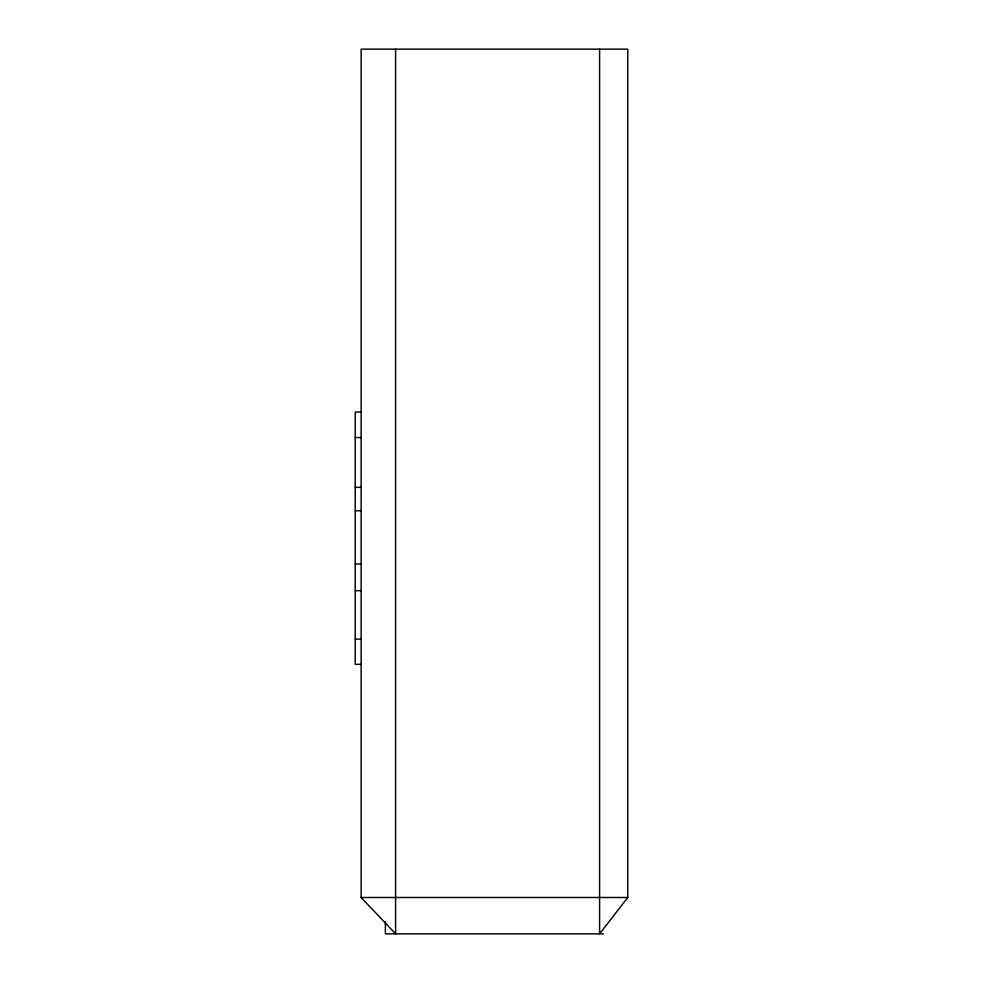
<?xml version="1.0" encoding="UTF-8"?>
<svg xmlns="http://www.w3.org/2000/svg" width="983" height="983" viewBox="0 0 983 983"><rect width="100%" height="100%" fill="white"/><g stroke="black" fill="none" stroke-linecap="round" stroke-linejoin="round"><path stroke-width="1.47" d="M395.584 49.15L395.584 933.85L361.142 897.491L361.142 49.15L627.768 49.15L627.768 897.491L599.593 933.85L599.593 49.15M361.142 412.061L355.232 412.061L355.232 664.348L361.142 664.348M355.232 437.546L361.142 437.546M355.232 487.335L361.142 487.335M355.232 510.755L361.142 510.755M355.232 563.984L361.142 563.984M355.232 590.722L361.142 590.722M355.232 639.134L361.142 639.134M361.142 897.491L627.768 897.491M603.525 933.85L385.385 933.85L385.385 921.562"/></g></svg>
